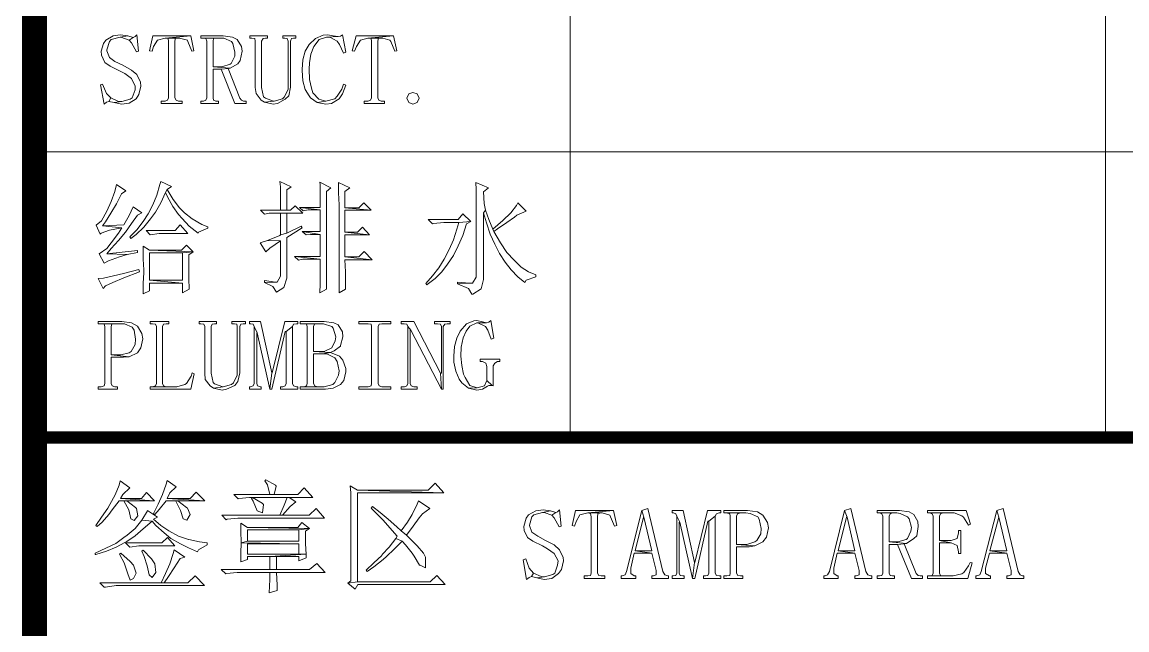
# Model space of a CAD drawing. Header units: millimetres. Extents: x 53009415 to 54059915, y 20499171 to 20796171.
# Drawn here: x 53604740 to 53620213, y 20743235 to 20751741 of the extents above; entities that cross this region are included whole.
import ezdxf

# ---------------------------------------------------------------- set-up
doc = ezdxf.new("R2010")
doc.units = ezdxf.units.MM
doc.header["$LTSCALE"] = 1000
doc.layers.add('PUB_TITLE', color=7, linetype='Continuous', lineweight=20)
doc.layers.add('ROAD', color=2, linetype='Continuous')

# ---------------------------------------------------------------- blocks, each defined once
blk = doc.blocks.new('a1')
at = {"layer": 'PUB_TITLE'}
for points, const_width in [([(50499410, 18607730), (50499410, 18550330)], 70), ([(50499410, 18598681.4), (50505410, 18598681.4)], 35)]:
    blk.add_lwpolyline(points, dxfattribs=dict(at, const_width=const_width))
blk.add_lwpolyline([(50499410, 18550330), (50505410, 18550330), (50505410, 18607730), (50499410, 18607730)], close=True, dxfattribs=at)
for points in [[(50500910, 18601081.4), (50500910, 18598681.4)], [(50502410, 18601081.4), (50502410, 18598681.4)], [(50499410, 18599481.4), (50505410, 18599481.4)], [(50499410, 18598681.4), (50505410, 18598681.4)]]:
    blk.add_lwpolyline(points, dxfattribs=at)
at = {"layer": 'PUB_TITLE', "lineweight": 0}
for points in [[(50499649.3, 18599808.8), (50499630.3, 18599806.1), (50499609.9, 18599793.9), (50499603.1, 18599784.4), (50499596.3, 18599762.7), (50499597.7, 18599751.8), (50499607.2, 18599731.4), (50499622.1, 18599720.6), (50499649.3, 18599707), (50499662.9, 18599700.2), (50499681.9, 18599686.6), (50499691.4, 18599664.9), (50499691.4, 18599654.1), (50499683.2, 18599632.3), (50499677.8, 18599628.3), (50499654.7, 18599621.5), (50499633, 18599618.8), (50499653.4, 18599614.7), (50499675.1, 18599617.4), (50499694.1, 18599629.6), (50499702.2, 18599641.8), (50499707.7, 18599664.9), (50499706.3, 18599675.8), (50499696.8, 18599697.5), (50499681.9, 18599709.7), (50499657.4, 18599723.3), (50499634.4, 18599734.2), (50499619.4, 18599745), (50499612.6, 18599764), (50499612.6, 18599766.7), (50499619.4, 18599789.8), (50499624.8, 18599795.2), (50499649.3, 18599802), (50499671, 18599806.1)], [(50499671, 18599806.1), (50499649.3, 18599802), (50499652, 18599802), (50499675.1, 18599793.9), (50499685.9, 18599800.7)], [(50499696.8, 18599808.8), (50499691.4, 18599803.4), (50499685.9, 18599800.7), (50499675.1, 18599793.9), (50499681.9, 18599785.7), (50499695.4, 18599761.3), (50499700.9, 18599762.7)], [(50499847.5, 18599806.1), (50499741.6, 18599806.1), (50499732.1, 18599764), (50499738.9, 18599762.7), (50499743, 18599776.2), (50499753.8, 18599793.9), (50499775.5, 18599799.3)], [(50499775.5, 18599799.3), (50499783.7, 18599799.3), (50499785, 18599788.5), (50499785, 18599632.3), (50499782.3, 18599625.6), (50499775.5, 18599622.8), (50499764.7, 18599622.8), (50499764.7, 18599616.1), (50499823, 18599616.1), (50499823, 18599622.8), (50499813.5, 18599622.8), (50499806.8, 18599625.6), (50499802.7, 18599632.3), (50499802.7, 18599787.1), (50499804, 18599799.3), (50499816.3, 18599799.3)], [(50499847.5, 18599806.1), (50499775.5, 18599799.3), (50499816.3, 18599799.3), (50499838, 18599793.9), (50499839.3, 18599789.8), (50499850.2, 18599762.7), (50499855.6, 18599764)], [(50499938.4, 18599806.1), (50499876, 18599806.1), (50499876, 18599799.3), (50499882.8, 18599799.3), (50499931.7, 18599799.3), (50499939.8, 18599799.3), (50499961.5, 18599789.8), (50499965.6, 18599784.4), (50499971, 18599760), (50499971, 18599749.1), (50499960.2, 18599728.7), (50499957.4, 18599726), (50499934.4, 18599719.2), (50499909.9, 18599719.2), (50499957.4, 18599715.2), (50499979.2, 18599727.4), (50499986, 18599736.9), (50499991.4, 18599762.7), (50499990, 18599776.2), (50499977.8, 18599795.2), (50499964.2, 18599802)], [(50499882.8, 18599799.3), (50499889.6, 18599798), (50499892.3, 18599791.2), (50499892.3, 18599632.3), (50499889.6, 18599625.6), (50499882.8, 18599622.8), (50499876, 18599622.8), (50499876, 18599616.1), (50499924.9, 18599616.1), (50499924.9, 18599622.8), (50499918.1, 18599622.8), (50499911.3, 18599625.6), (50499909.9, 18599632.3), (50499909.9, 18599712.4), (50499933, 18599712.4), (50499952, 18599713.8), (50499957.4, 18599715.2), (50499909.9, 18599719.2), (50499909.9, 18599791.2), (50499911.3, 18599798), (50499919.4, 18599799.3), (50499931.7, 18599799.3)], [(50500062, 18599806.1), (50500013.1, 18599806.1), (50500013.1, 18599799.3), (50500018.5, 18599799.3), (50500026.7, 18599798), (50500028, 18599791.2), (50500028, 18599660.9), (50500030.8, 18599644.6), (50500044.3, 18599625.6), (50500053.8, 18599620.1), (50500081, 18599622.8), (50500079.6, 18599622.8), (50500056.5, 18599631), (50500051.1, 18599635.1), (50500045.7, 18599660.9), (50500045.7, 18599791.2), (50500049.8, 18599798), (50500056.5, 18599799.3), (50500062, 18599799.3)], [(50500142.1, 18599806.1), (50500105.4, 18599806.1), (50500105.4, 18599799.3), (50500110.8, 18599799.3), (50500117.6, 18599798), (50500120.3, 18599791.2), (50500120.3, 18599662.2), (50500120.3, 18599655.4), (50500109.5, 18599633.7), (50500104.1, 18599629.6), (50500081, 18599622.8), (50500053.8, 18599620.1), (50500078.3, 18599614.7), (50500090.5, 18599616.1), (50500112.2, 18599628.3), (50500121.7, 18599637.8), (50500127.1, 18599662.2), (50500127.1, 18599791.2), (50500129.8, 18599798), (50500135.3, 18599799.3), (50500142.1, 18599799.3)], [(50500231.7, 18599808.8), (50500218.1, 18599807.5), (50500196.4, 18599798), (50500178.7, 18599781.7), (50500167.9, 18599762.7), (50500161.1, 18599738.2), (50500159.7, 18599711.1), (50500159.7, 18599708.4), (50500161.1, 18599679.9), (50500167.9, 18599655.4), (50500178.7, 18599637.8), (50500182.8, 18599632.3), (50500201.8, 18599618.8), (50500226.2, 18599622.8), (50500205.9, 18599628.3), (50500189.6, 18599645.9), (50500185.5, 18599659.5), (50500180.1, 18599683.9), (50500178.7, 18599712.4), (50500180.1, 18599730.1), (50500184.2, 18599754.5), (50500192.3, 18599776.2), (50500207.2, 18599795.2), (50500227.6, 18599802), (50500260.2, 18599803.4), (50500246.6, 18599806.1)], [(50500272.4, 18599808.8), (50500267, 18599804.8), (50500260.2, 18599803.4), (50500227.6, 18599802), (50500237.1, 18599802), (50500257.5, 18599791.2), (50500264.2, 18599781.7), (50500275.1, 18599757.2), (50500281.9, 18599760)], [(50500414.9, 18599806.1), (50500310.4, 18599806.1), (50500299.5, 18599764), (50500306.3, 18599762.7), (50500311.8, 18599776.2), (50500322.6, 18599793.9), (50500343, 18599799.3)], [(50500343, 18599799.3), (50500352.5, 18599799.3), (50500353.8, 18599788.5), (50500353.8, 18599632.3), (50500351.1, 18599625.6), (50500343, 18599622.8), (50500333.5, 18599622.8), (50500333.5, 18599616.1), (50500390.5, 18599616.1), (50500390.5, 18599622.8), (50500381, 18599622.8), (50500374.2, 18599625.6), (50500371.5, 18599632.3), (50500371.5, 18599787.1), (50500372.8, 18599799.3), (50500385.1, 18599799.3)], [(50500414.9, 18599806.1), (50500343, 18599799.3), (50500385.1, 18599799.3), (50500405.4, 18599793.9), (50500408.1, 18599789.8), (50500419, 18599762.7), (50500424.4, 18599764)], [(50499952, 18599713.8), (50499933, 18599712.4), (50499971, 18599616.1), (50500002.2, 18599616.1), (50500002.2, 18599622.8), (50499995.5, 18599622.8), (50499990, 18599625.6), (50499984.6, 18599631)], [(50499600.4, 18599670.4), (50499595, 18599669), (50499604.5, 18599614.7), (50499611.3, 18599620.1), (50499618.1, 18599621.5), (50499623.5, 18599632.3), (50499611.3, 18599644.6)], [(50500275.1, 18599670.4), (50500271, 18599656.8), (50500257.5, 18599636.4), (50500250.7, 18599629.6), (50500226.2, 18599622.8), (50500201.8, 18599618.8), (50500226.2, 18599614.7), (50500241.2, 18599616.1), (50500262.9, 18599629.6), (50500272.4, 18599643.2), (50500281.9, 18599667.6)], [(50500469.2, 18599614.7), (50500458.4, 18599618.8), (50500458.4, 18599618.8), (50500452.9, 18599631), (50500452.9, 18599631), (50500458.4, 18599643.2), (50500458.4, 18599643.2), (50500469.2, 18599647.3), (50500469.2, 18599647.3), (50500481.4, 18599643.2), (50500481.4, 18599643.2), (50500486.9, 18599631), (50500486.9, 18599631), (50500481.4, 18599618.8), (50500481.4, 18599618.8), (50500469.2, 18599614.7), (50500469.2, 18599614.7), (50500469.2, 18599614.7)], [(50499623.5, 18599632.3), (50499618.1, 18599621.5), (50499633, 18599618.8), (50499654.7, 18599621.5), (50499645.2, 18599621.5)], [(50499763.3, 18599397.5), (50499760.6, 18599389.3), (50499752.5, 18599359.5), (50499741.6, 18599332.3), (50499728, 18599307.9), (50499714.4, 18599286.2), (50499696.8, 18599263.1), (50499676.4, 18599242.7), (50499679.2, 18599238.7), (50499694.1, 18599249.5), (50499715.8, 18599269.9), (50499734.8, 18599293), (50499748.4, 18599312), (50499763.3, 18599337.8), (50499776.9, 18599367.6), (50499781, 18599375.8), (50499793.2, 18599383.9)], [(50500097.3, 18599397.5), (50500098.6, 18599382.6), (50500098.6, 18599354.1), (50500098.6, 18599317.4), (50500116.3, 18599317.4), (50500116.3, 18599374.4), (50500128.5, 18599382.6)], [(50499639.8, 18599389.3), (50499634.4, 18599370.3), (50499624.8, 18599341.8), (50499612.6, 18599314.7), (50499597.7, 18599287.5), (50499582.8, 18599275.3), (50499593.6, 18599250.9), (50499596.3, 18599253.6), (50499619.4, 18599261.7), (50499654.7, 18599268.5), (50499600.4, 18599274), (50499608.6, 18599284.8), (50499623.5, 18599309.3), (50499639.8, 18599335), (50499653.4, 18599363.6), (50499665.6, 18599371.7)], [(50499781, 18599375.8), (50499776.9, 18599367.6), (50499782.3, 18599355.4), (50499797.3, 18599328.3), (50499813.5, 18599305.2), (50499823, 18599294.3), (50499843.4, 18599272.6), (50499867.8, 18599253.6), (50499869.2, 18599256.3), (50499895, 18599267.2), (50499895, 18599271.2), (50499878.7, 18599278), (50499851.6, 18599293), (50499829.8, 18599310.6), (50499816.3, 18599324.2), (50499798.6, 18599347.3)], [(50500208.6, 18599396.1), (50500209.9, 18599389.3), (50500209.9, 18599363.6), (50500209.9, 18599325.5), (50500151.6, 18599325.5), (50500209.9, 18599318.8), (50500209.9, 18599257.7), (50500159.7, 18599257.7), (50500209.9, 18599249.5), (50500209.9, 18599188.4), (50500138, 18599188.4), (50500209.9, 18599180.3), (50500209.9, 18599174.9), (50500209.9, 18599140.9), (50500209.9, 18599111.1), (50500208.6, 18599086.6), (50500227.6, 18599096.1), (50500227.6, 18599370.3), (50500239.8, 18599379.8)], [(50500261.5, 18599394.8), (50500261.5, 18599393.4), (50500261.5, 18599366.3), (50500262.9, 18599332.3), (50500262.9, 18599086.6), (50500280.5, 18599096.1), (50500280.5, 18599115.1), (50500280.5, 18599145), (50500279.2, 18599178.9), (50500355.2, 18599178.9), (50500279.2, 18599187.1), (50500279.2, 18599248.2), (50500348.4, 18599248.2), (50500279.2, 18599256.3), (50500279.2, 18599317.4), (50500352.5, 18599317.4), (50500279.2, 18599324.2), (50500279.2, 18599370.3), (50500292.8, 18599379.8)], [(50500645.7, 18599394.8), (50500647.1, 18599375.8), (50500647.1, 18599344.5), (50500647.1, 18599130.1), (50500636.2, 18599113.8), (50500594.1, 18599111.1), (50500625.3, 18599098.8), (50500634.8, 18599082.5), (50500637.6, 18599082.5), (50500660.6, 18599097.5), (50500667.4, 18599123.3), (50500667.4, 18599310.6), (50500672.9, 18599317.4), (50500668.8, 18599336.4), (50500667.4, 18599369), (50500681, 18599379.8)], [(50500332.1, 18599337.8), (50500318.5, 18599324.2), (50500279.2, 18599324.2), (50500352.5, 18599317.4)], [(50500763.8, 18599337.8), (50500759.7, 18599331), (50500743.5, 18599310.6), (50500721.7, 18599288.9), (50500693.2, 18599264.5), (50500695.9, 18599257.7), (50500706.8, 18599265.8), (50500732.6, 18599283.5), (50500754.3, 18599298.4), (50500761.1, 18599303.8), (50500786.9, 18599314.7)], [(50499685.9, 18599326.9), (50499675.1, 18599302.5), (50499660.1, 18599276.7), (50499600.4, 18599274), (50499654.7, 18599268.5), (50499645.2, 18599253.6), (50499624.8, 18599226.4), (50499612.6, 18599210.2), (50499590.9, 18599195.2), (50499604.5, 18599169.4), (50499616.7, 18599176.2), (50499647.9, 18599187.1), (50499669.6, 18599193.9), (50499612.6, 18599195.2), (50499624.8, 18599210.2), (50499645.2, 18599233.2), (50499664.2, 18599256.3), (50499681.9, 18599280.7), (50499698.2, 18599303.8), (50499710.4, 18599310.6)], [(50500139.4, 18599329.6), (50500127.1, 18599317.4), (50500116.3, 18599317.4), (50500098.6, 18599317.4), (50500043, 18599317.4), (50500053.8, 18599306.5), (50500067.4, 18599309.3), (50500098.6, 18599309.3), (50500116.3, 18599309.3), (50500161.1, 18599309.3)], [(50500116.3, 18599309.3), (50500098.6, 18599309.3), (50500098.6, 18599248.2), (50500116.3, 18599253.6)], [(50500151.6, 18599325.5), (50500162.4, 18599316), (50500176, 18599318.8), (50500209.9, 18599318.8)], [(50500609.1, 18599307.9), (50500596.8, 18599291.6), (50500512.7, 18599291.6), (50500524.9, 18599279.4), (50500527.6, 18599280.7), (50500556.1, 18599283.5), (50500598.2, 18599283.5), (50500632.1, 18599286.2)], [(50500672.9, 18599317.4), (50500667.4, 18599310.6), (50500675.6, 18599282.1), (50500686.4, 18599250.9), (50500698.7, 18599222.4), (50500712.2, 18599196.6), (50500728.5, 18599172.1), (50500744.8, 18599150.4), (50500763.8, 18599131.4), (50500782.8, 18599115.1), (50500786.9, 18599121.9), (50500814, 18599131.4), (50500814, 18599136.8), (50500793.7, 18599145), (50500773.3, 18599158.6), (50500753, 18599177.6), (50500732.6, 18599199.3), (50500714.9, 18599226.4), (50500695.9, 18599257.7), (50500693.2, 18599264.5), (50500682.4, 18599291.6)], [(50499817.6, 18599276.7), (50499804, 18599260.4), (50499722.6, 18599260.4), (50499733.5, 18599248.2), (50499759.2, 18599252.2), (50499839.3, 18599252.2)], [(50500632.1, 18599286.2), (50500598.2, 18599283.5), (50500592.8, 18599264.5), (50500583.3, 18599234.6), (50500571, 18599207.4), (50500557.5, 18599180.3), (50500542.5, 18599155.9), (50500524.9, 18599134.1), (50500505.9, 18599112.4), (50500508.6, 18599108.3), (50500510, 18599109.7), (50500531.7, 18599126), (50500550.7, 18599145), (50500567, 18599166.7), (50500583.3, 18599191.1), (50500596.8, 18599218.3), (50500609.1, 18599246.8), (50500619.9, 18599279.4)], [(50500157, 18599272.6), (50500116.3, 18599253.6), (50500098.6, 18599248.2), (50500097.3, 18599246.8), (50500062, 18599233.2), (50500098.6, 18599231.9), (50500098.6, 18599132.8), (50500089.1, 18599116.5), (50500053.8, 18599115.1), (50500076.9, 18599104.3), (50500087.8, 18599088), (50500108.1, 18599101.6), (50500116.3, 18599127.3), (50500116.3, 18599241.4), (50500159.7, 18599268.5)], [(50500159.7, 18599257.7), (50500170.6, 18599248.2), (50500182.8, 18599249.5), (50500209.9, 18599249.5)], [(50500328, 18599269.9), (50500314.5, 18599256.3), (50500279.2, 18599256.3), (50500348.4, 18599248.2)], [(50499714.4, 18599216.9), (50499714.4, 18599210.2), (50499714.4, 18599180.3), (50499715.8, 18599150.4), (50499715.8, 18599143.6), (50499714.4, 18599112.4), (50499714.4, 18599083.9), (50499732.1, 18599092), (50499732.1, 18599113.8), (50499824.4, 18599113.8), (50499732.1, 18599121.9), (50499732.1, 18599197.9), (50499824.4, 18599197.9), (50499854.3, 18599200.7), (50499732.1, 18599206.1)], [(50499835.3, 18599219.7), (50499821.7, 18599206.1), (50499732.1, 18599206.1), (50499854.3, 18599200.7)], [(50500062, 18599233.2), (50500041.6, 18599226.4), (50500057.9, 18599200.7), (50500068.8, 18599211.5), (50500098.6, 18599231.9)], [(50499698.2, 18599204.7), (50499612.6, 18599195.2), (50499669.6, 18599193.9), (50499698.2, 18599199.3)], [(50499854.3, 18599200.7), (50499824.4, 18599197.9), (50499824.4, 18599121.9), (50499732.1, 18599121.9), (50499824.4, 18599113.8), (50499824.4, 18599086.6), (50499843.4, 18599096.1), (50499843.4, 18599096.1), (50499842.1, 18599126), (50499842.1, 18599192.5)], [(50500138, 18599188.4), (50500148.9, 18599177.6), (50500161.1, 18599180.3), (50500209.9, 18599180.3)], [(50500333.5, 18599202), (50500318.5, 18599187.1), (50500279.2, 18599187.1), (50500355.2, 18599178.9)], [(50499702.2, 18599151.8), (50499662.9, 18599140.9), (50499627.6, 18599132.8), (50499603.1, 18599127.3), (50499588.2, 18599126), (50499601.8, 18599098.8), (50499608.6, 18599105.6), (50499628.9, 18599115.1), (50499660.1, 18599128.7), (50499703.6, 18599145)], [(50500053.8, 18599120.6), (50500053.8, 18599115.1), (50500089.1, 18599116.5), (50500085.1, 18599116.5)], [(50500594.1, 18599116.5), (50500594.1, 18599111.1), (50500636.2, 18599113.8), (50500628.1, 18599113.8)], [(50499654.7, 18599006.5), (50499588.2, 18599006.5), (50499588.2, 18598999.7), (50499595, 18598999.7), (50499649.3, 18598999.7), (50499661.5, 18598999.7), (50499683.2, 18598990.2), (50499688.7, 18598982.1), (50499692.7, 18598956.3), (50499691.4, 18598941.4), (50499680.5, 18598922.4), (50499675.1, 18598918.3), (50499652, 18598912.9), (50499624.8, 18598912.9), (50499675.1, 18598907.4), (50499698.2, 18598918.3), (50499707.7, 18598931.9), (50499713.1, 18598957.7), (50499710.4, 18598972.6), (50499698.2, 18598992.9), (50499681.9, 18599002.5)], [(50499595, 18598999.7), (50499604.5, 18598998.4), (50499607.2, 18598991.6), (50499607.2, 18598832.8), (50499604.5, 18598826), (50499596.3, 18598823.3), (50499588.2, 18598823.3), (50499588.2, 18598816.5), (50499642.5, 18598816.5), (50499642.5, 18598823.3), (50499634.4, 18598823.3), (50499627.6, 18598826), (50499624.8, 18598832.8), (50499624.8, 18598906.1), (50499658.8, 18598906.1), (50499675.1, 18598907.4), (50499624.8, 18598912.9), (50499624.8, 18598991.6), (50499626.2, 18598998.4), (50499634.4, 18598999.7), (50499649.3, 18598999.7)], [(50499786.4, 18599006.5), (50499733.5, 18599006.5), (50499733.5, 18598999.7), (50499740.2, 18598999.7), (50499748.4, 18598998.4), (50499751.1, 18598991.6), (50499751.1, 18598832.8), (50499748.4, 18598826), (50499740.2, 18598823.3), (50499778.3, 18598823.3), (50499771.5, 18598826), (50499768.7, 18598832.8), (50499768.7, 18598991.6), (50499771.5, 18598998.4), (50499778.3, 18598999.7), (50499786.4, 18598999.7)], [(50499919.4, 18599006.5), (50499870.6, 18599006.5), (50499870.6, 18598999.7), (50499876, 18598999.7), (50499884.1, 18598998.4), (50499886.9, 18598991.6), (50499886.9, 18598861.3), (50499888.2, 18598843.6), (50499901.8, 18598826), (50499911.3, 18598819.2), (50499938.4, 18598823.3), (50499937.1, 18598823.3), (50499914, 18598831.4), (50499909.9, 18598835.5), (50499904.5, 18598861.3), (50499904.5, 18598991.6), (50499907.2, 18598998.4), (50499914, 18598999.7), (50499919.4, 18598999.7)], [(50500000.9, 18599006.5), (50499962.9, 18599006.5), (50499962.9, 18598999.7), (50499969.7, 18598999.7), (50499976.4, 18598998.4), (50499977.8, 18598991.6), (50499977.8, 18598862.6), (50499977.8, 18598855.8), (50499966.9, 18598834.1), (50499961.5, 18598830), (50499938.4, 18598823.3), (50499911.3, 18598819.2), (50499935.7, 18598813.8), (50499947.9, 18598816.5), (50499971, 18598827.3), (50499979.2, 18598838.2), (50499984.6, 18598862.6), (50499984.6, 18598991.6), (50499987.3, 18598998.4), (50499994.1, 18598999.7), (50500000.9, 18598999.7)], [(50500043, 18599006.5), (50500011.7, 18599006.5), (50500011.7, 18598999.7), (50500015.8, 18598999.7), (50500022.6, 18598998.4), (50500025.3, 18598991.6), (50500033.5, 18598973.9), (50500068.8, 18598816.5), (50500074.2, 18598862.6)], [(50500147.5, 18599006.5), (50500110.8, 18599006.5), (50500075.5, 18598862.6), (50500074.2, 18598862.6), (50500068.8, 18598816.5), (50500074.2, 18598816.5), (50500112.2, 18598978), (50500114.9, 18598978), (50500132.6, 18598991.6), (50500135.3, 18598998.4), (50500143.4, 18598999.7), (50500147.5, 18598999.7)], [(50500220.8, 18599006.5), (50500154.3, 18599006.5), (50500154.3, 18598999.7), (50500162.4, 18598999.7), (50500214, 18598999.7), (50500219.4, 18598999.7), (50500242.5, 18598991.6), (50500246.6, 18598987.5), (50500253.4, 18598963.1), (50500252, 18598952.2), (50500242.5, 18598931.9), (50500220.8, 18598922.4), (50500190.9, 18598922.4), (50500238.5, 18598919.6), (50500249.3, 18598923.7), (50500267, 18598937.3), (50500267, 18598938.6), (50500273.7, 18598963.1), (50500272.4, 18598976.7), (50500260.2, 18598997), (50500248, 18599002.5)], [(50500162.4, 18598999.7), (50500171.9, 18598998.4), (50500173.3, 18598991.6), (50500173.3, 18598832.8), (50500171.9, 18598826), (50500163.8, 18598823.3), (50500201.8, 18598823.3), (50500195, 18598826), (50500190.9, 18598832.8), (50500190.9, 18598915.6), (50500216.7, 18598915.6), (50500238.5, 18598919.6), (50500190.9, 18598922.4), (50500190.9, 18598991.6), (50500193.7, 18598998.4), (50500201.8, 18598999.7), (50500214, 18598999.7)], [(50500408.1, 18599006.5), (50500318.5, 18599006.5), (50500318.5, 18598999.7), (50500344.3, 18598999.7), (50500352.5, 18598998.4), (50500353.8, 18598991.6), (50500353.8, 18598832.8), (50500352.5, 18598826), (50500344.3, 18598823.3), (50500318.5, 18598823.3), (50500318.5, 18598816.5), (50500408.1, 18598816.5), (50500408.1, 18598823.3), (50500382.3, 18598823.3), (50500375.6, 18598826), (50500372.8, 18598832.8), (50500372.8, 18598991.6), (50500375.6, 18598998.4), (50500382.3, 18598999.7), (50500408.1, 18598999.7)], [(50500471.9, 18599006.5), (50500436.7, 18599006.5), (50500436.7, 18598999.7), (50500444.8, 18598999.7), (50500452.9, 18598998.4), (50500455.7, 18598991.6), (50500463.8, 18598982.1), (50500549.3, 18598816.5), (50500546.6, 18598861.3)], [(50500573.8, 18599006.5), (50500530.3, 18599006.5), (50500530.3, 18598999.7), (50500538.5, 18598999.7), (50500546.6, 18598998.4), (50500549.3, 18598991.6), (50500549.3, 18598861.3), (50500546.6, 18598861.3), (50500549.3, 18598816.5), (50500554.8, 18598816.5), (50500554.8, 18598991.6), (50500558.8, 18598998.4), (50500565.6, 18598999.7), (50500573.8, 18598999.7)], [(50500648.4, 18599009.2), (50500640.3, 18599007.9), (50500619.9, 18598999.7), (50500602.3, 18598979.4), (50500592.8, 18598959), (50500586, 18598935.9), (50500584.6, 18598908.8), (50500584.6, 18598892.5), (50500590.1, 18598866.7), (50500599.6, 18598845), (50500606.3, 18598834.1), (50500625.3, 18598819.2), (50500649.8, 18598820.5), (50500629.4, 18598827.3), (50500615.8, 18598849.1), (50500611.8, 18598858.6), (50500606.3, 18598883), (50500603.6, 18598908.8), (50500605, 18598934.6), (50500610.4, 18598960.4), (50500618.6, 18598979.4), (50500629.4, 18598992.9), (50500648.4, 18599002.5), (50500675.6, 18599002.5), (50500664.7, 18599005.2)], [(50500687.8, 18599009.2), (50500682.4, 18599003.8), (50500675.6, 18599002.5), (50500648.4, 18599002.5), (50500651.1, 18599002.5), (50500672.9, 18598991.6), (50500679.6, 18598982.1), (50500689.2, 18598956.3), (50500695.9, 18598959)], [(50500025.3, 18598991.6), (50500025.3, 18598832.8), (50500022.6, 18598826), (50500014.5, 18598823.3), (50500011.7, 18598823.3), (50500011.7, 18598816.5), (50500044.3, 18598816.5), (50500044.3, 18598823.3), (50500041.6, 18598823.3), (50500034.8, 18598826), (50500032.1, 18598832.8), (50500032.1, 18598973.9), (50500033.5, 18598973.9)], [(50500132.6, 18598991.6), (50500114.9, 18598978), (50500114.9, 18598832.8), (50500112.2, 18598826), (50500105.4, 18598823.3), (50500098.6, 18598823.3), (50500098.6, 18598816.5), (50500147.5, 18598816.5), (50500147.5, 18598823.3), (50500143.4, 18598823.3), (50500135.3, 18598826), (50500132.6, 18598832.8)], [(50500455.7, 18598991.6), (50500455.7, 18598832.8), (50500452.9, 18598826), (50500446.2, 18598823.3), (50500436.7, 18598823.3), (50500436.7, 18598816.5), (50500481.4, 18598816.5), (50500481.4, 18598823.3), (50500471.9, 18598823.3), (50500465.2, 18598826), (50500462.4, 18598832.8), (50500462.4, 18598982.1), (50500463.8, 18598982.1)], [(50500238.5, 18598919.6), (50500216.7, 18598915.6), (50500230.3, 18598914.2), (50500250.7, 18598904.7), (50500257.5, 18598893.9), (50500262.9, 18598868.1), (50500261.5, 18598855.8), (50500250.7, 18598835.5), (50500245.2, 18598830), (50500220.8, 18598823.3), (50500201.8, 18598823.3), (50500163.8, 18598823.3), (50500154.3, 18598823.3), (50500154.3, 18598816.5), (50500224.9, 18598816.5), (50500246.6, 18598819.2), (50500267, 18598830), (50500276.5, 18598840.9), (50500281.9, 18598865.3), (50500281.9, 18598874.8), (50500273.7, 18598897.9), (50500264.2, 18598908.8)], [(50500713.6, 18598900.6), (50500657.9, 18598900.6), (50500657.9, 18598893.9), (50500664.7, 18598893.9), (50500674.2, 18598889.8), (50500676.9, 18598880.3), (50500676.9, 18598840.9), (50500691.9, 18598827.3), (50500694.6, 18598826), (50500694.6, 18598881.6), (50500698.7, 18598889.8), (50500706.8, 18598893.9), (50500713.6, 18598893.9)], [(50499851.6, 18598862.6), (50499848.8, 18598853.1), (50499835.3, 18598832.8), (50499831.2, 18598830), (50499808.1, 18598823.3), (50499778.3, 18598823.3), (50499740.2, 18598823.3), (50499733.5, 18598823.3), (50499733.5, 18598816.5), (50499847.5, 18598816.5), (50499857, 18598859.9)], [(50500676.9, 18598840.9), (50500670.1, 18598826), (50500649.8, 18598820.5), (50500625.3, 18598819.2), (50500648.4, 18598813.8), (50500664.7, 18598816.5), (50500678.3, 18598824.6), (50500682.4, 18598827.3), (50500691.9, 18598827.3)], [(50500057.9, 18598562.6), (50500055.2, 18598559.9), (50500062, 18598549), (50500068.8, 18598521.9), (50500081, 18598521.9), (50500086.4, 18598545), (50500085.1, 18598547.7)], [(50499649.3, 18598559.9), (50499646.6, 18598547.7), (50499635.7, 18598520.5), (50499620.8, 18598493.4), (50499615.3, 18598483.9), (50499597.7, 18598458.1), (50499581.4, 18598435), (50499585.5, 18598432.3), (50499599.1, 18598444.5), (50499618.1, 18598466.2), (50499627.6, 18598478.4), (50499646.6, 18598504.2), (50499660.1, 18598504.2), (50499668.3, 18598504.2), (50499745.7, 18598504.2), (50499650.6, 18598511), (50499657.4, 18598521.9), (50499676.4, 18598540.9)], [(50499781, 18598561.3), (50499778.3, 18598550.4), (50499768.7, 18598521.9), (50499756.5, 18598494.7), (50499743, 18598468.9), (50499747, 18598466.2), (50499759.2, 18598479.8), (50499778.3, 18598504.2), (50499804, 18598504.2), (50499810.8, 18598504.2), (50499886.9, 18598504.2), (50499781, 18598511), (50499789.1, 18598526), (50499806.8, 18598543.6)], [(50500165.1, 18598540.9), (50500147.5, 18598521.9), (50500081, 18598521.9), (50500068.8, 18598521.9), (50499968.3, 18598521.9), (50499980.5, 18598509.7), (50499981.9, 18598511), (50500011.7, 18598513.7), (50500019.9, 18598513.7), (50500123.1, 18598513.7), (50500189.6, 18598513.7)], [(50500294.1, 18598546.3), (50500295.5, 18598526), (50500295.5, 18598501.5), (50500295.5, 18598280.2), (50500287.3, 18598273.5), (50500314.5, 18598277.5), (50500314.5, 18598526), (50500556.1, 18598526), (50500314.5, 18598534.1)], [(50500531.7, 18598553.1), (50500512.7, 18598534.1), (50500314.5, 18598534.1), (50500556.1, 18598526)], [(50499723.9, 18598527.3), (50499709, 18598511), (50499650.6, 18598511), (50499745.7, 18598504.2)], [(50499668.3, 18598504.2), (50499660.1, 18598504.2), (50499673.7, 18598478.4), (50499679.2, 18598454), (50499688.7, 18598448.6), (50499699.5, 18598462.2), (50499695.4, 18598482.5), (50499692.7, 18598485.2)], [(50499862.4, 18598528.7), (50499846.1, 18598511), (50499781, 18598511), (50499886.9, 18598504.2)], [(50499810.8, 18598504.2), (50499804, 18598504.2), (50499805.4, 18598502.9), (50499819, 18598477.1), (50499825.8, 18598454), (50499836.6, 18598449.9), (50499846.1, 18598466.2), (50499838, 18598483.9), (50499835.3, 18598485.2)], [(50500019.9, 18598513.7), (50500017.2, 18598511), (50500022.6, 18598502.9), (50500033.5, 18598475.7), (50500048.4, 18598470.3), (50500051.1, 18598493.4), (50500047, 18598497.5)], [(50500123.1, 18598513.7), (50500019.9, 18598513.7), (50500117.6, 18598513.7), (50500109.5, 18598492), (50500097.3, 18598463.5), (50500104.1, 18598463.5), (50500125.8, 18598487.9), (50500142.1, 18598501.5)], [(50500485.5, 18598504.2), (50500481.4, 18598494.7), (50500467.9, 18598466.2), (50500454.3, 18598444.5), (50500436.7, 18598420.1), (50500451.6, 18598407.9), (50500470.6, 18598433.6), (50500486.9, 18598456.7), (50500496.4, 18598467.6), (50500516.7, 18598482.5)], [(50499726.7, 18598477.1), (50499726.7, 18598475.7), (50499710.4, 18598449.9), (50499738.9, 18598447.2), (50499749.7, 18598435), (50499772.8, 18598414.6), (50499791.8, 18598398.4), (50499819, 18598383.4), (50499840.7, 18598372.6), (50499866.5, 18598361.7), (50499869.2, 18598367.1), (50499893.6, 18598380.7), (50499893.6, 18598386.1), (50499871.9, 18598388.9), (50499842.1, 18598395.6), (50499840.7, 18598395.6), (50499813.5, 18598405.1), (50499786.4, 18598420.1), (50499763.3, 18598435), (50499743, 18598452.7), (50499753.8, 18598458.1)], [(50500199.1, 18598482.5), (50500178.7, 18598463.5), (50500104.1, 18598463.5), (50500097.3, 18598463.5), (50499934.4, 18598463.5), (50499946.6, 18598451.3), (50499949.3, 18598452.7), (50499979.2, 18598455.4), (50500222.2, 18598455.4)], [(50500356.6, 18598487.9), (50500352.5, 18598483.9), (50500364.7, 18598471.7), (50500386.4, 18598449.9), (50500405.4, 18598428.2), (50500425.8, 18598405.1), (50500421.7, 18598398.4), (50500439.4, 18598391.6), (50500448.9, 18598380.7), (50500467.9, 18598357.6), (50500473.3, 18598349.5), (50500488.2, 18598323.7), (50500489.6, 18598323.7), (50500504.5, 18598316.9), (50500504.5, 18598316.9), (50500504.5, 18598346.8), (50500499.1, 18598357.6), (50500481.4, 18598378), (50500451.6, 18598407.9), (50500451.6, 18598407.9), (50500436.7, 18598420.1), (50500424.4, 18598430.9), (50500400, 18598452.7), (50500378.3, 18598471.7)], [(50500834.4, 18598478.4), (50500814, 18598475.7), (50500793.7, 18598464.9), (50500786.9, 18598455.4), (50500780.1, 18598432.3), (50500781.5, 18598421.4), (50500791, 18598401.1), (50500805.9, 18598391.6), (50500833, 18598378), (50500846.6, 18598369.8), (50500865.6, 18598356.3), (50500876.5, 18598335.9), (50500875.1, 18598323.7), (50500867, 18598302), (50500861.6, 18598297.9), (50500838.5, 18598291.1), (50500816.8, 18598288.4), (50500837.1, 18598284.3), (50500858.8, 18598287), (50500877.8, 18598300.6), (50500886, 18598311.5), (50500891.4, 18598335.9), (50500890.1, 18598345.4), (50500880.6, 18598367.1), (50500865.6, 18598380.7), (50500841.2, 18598392.9), (50500819.5, 18598405.1), (50500803.2, 18598416), (50500796.4, 18598435), (50500796.4, 18598436.4), (50500803.2, 18598459.4), (50500808.6, 18598464.9), (50500833, 18598471.7), (50500854.8, 18598475.7)], [(50500854.8, 18598475.7), (50500833, 18598471.7), (50500837.1, 18598471.7), (50500858.8, 18598463.5), (50500869.7, 18598471.7)], [(50500880.6, 18598478.4), (50500875.1, 18598473), (50500869.7, 18598471.7), (50500858.8, 18598463.5), (50500865.6, 18598456.7), (50500879.2, 18598430.9), (50500884.6, 18598433.6)], [(50501031.2, 18598477.1), (50500925.4, 18598477.1), (50500915.9, 18598435), (50500922.6, 18598433.6), (50500926.7, 18598445.9), (50500937.6, 18598464.9), (50500959.3, 18598470.3)], [(50500959.3, 18598470.3), (50500967.4, 18598468.9), (50500968.8, 18598459.4), (50500968.8, 18598302), (50500967.4, 18598295.2), (50500959.3, 18598293.8), (50500949.8, 18598293.8), (50500949.8, 18598287), (50501006.8, 18598287), (50501006.8, 18598293.8), (50500997.3, 18598293.8), (50500990.5, 18598295.2), (50500986.4, 18598302), (50500986.4, 18598458.1), (50500987.8, 18598468.9), (50501000, 18598470.3)], [(50501031.2, 18598477.1), (50500959.3, 18598470.3), (50501000, 18598470.3), (50501021.7, 18598463.5), (50501023.1, 18598459.4), (50501034, 18598433.6), (50501040.7, 18598435)], [(50501111.3, 18598477.1), (50501067.9, 18598306), (50501063.8, 18598296.5), (50501055.7, 18598293.8), (50501053, 18598293.8), (50501053, 18598287), (50501093.7, 18598287), (50501093.7, 18598293.8), (50501089.6, 18598293.8), (50501080.1, 18598300.6), (50501080.1, 18598315.5), (50501089.6, 18598357.6), (50501138.5, 18598357.6), (50501092.3, 18598364.4), (50501115.4, 18598458.1), (50501116.8, 18598458.1)], [(50501127.6, 18598482.5), (50501111.3, 18598477.1), (50501116.8, 18598458.1), (50501138.5, 18598364.4), (50501092.3, 18598364.4), (50501138.5, 18598357.6), (50501150.7, 18598308.8), (50501150.7, 18598296.5), (50501143.9, 18598293.8), (50501138.5, 18598293.8), (50501138.5, 18598287), (50501186, 18598287), (50501186, 18598293.8), (50501183.3, 18598293.8), (50501175.1, 18598296.5), (50501169.7, 18598306)], [(50501226.7, 18598477.1), (50501195.5, 18598477.1), (50501195.5, 18598470.3), (50501199.6, 18598470.3), (50501206.4, 18598467.6), (50501209.1, 18598460.8), (50501217.2, 18598444.5), (50501252.5, 18598287), (50501258, 18598331.8)], [(50501332.6, 18598477.1), (50501294.6, 18598477.1), (50501259.3, 18598331.8), (50501258, 18598331.8), (50501252.5, 18598287), (50501259.3, 18598287), (50501296, 18598447.2), (50501298.7, 18598447.2), (50501316.3, 18598460.8), (50501320.4, 18598467.6), (50501327.2, 18598470.3), (50501332.6, 18598470.3)], [(50501407.3, 18598477.1), (50501340.8, 18598477.1), (50501340.8, 18598470.3), (50501347.6, 18598470.3), (50501401.9, 18598470.3), (50501414.1, 18598468.9), (50501435.8, 18598459.4), (50501439.9, 18598452.7), (50501445.3, 18598426.9), (50501443.9, 18598411.9), (50501433.1, 18598392.9), (50501427.6, 18598388.9), (50501404.6, 18598382.1), (50501376.1, 18598382.1), (50501427.6, 18598378), (50501449.4, 18598388.9), (50501460.2, 18598402.4), (50501465.7, 18598428.2), (50501462.9, 18598443.2), (50501449.4, 18598463.5), (50501434.4, 18598473)], [(50501347.6, 18598470.3), (50501357.1, 18598467.6), (50501358.4, 18598460.8), (50501358.4, 18598302), (50501357.1, 18598295.2), (50501348.9, 18598293.8), (50501340.8, 18598293.8), (50501340.8, 18598287), (50501393.7, 18598287), (50501393.7, 18598293.8), (50501386.9, 18598293.8), (50501380.1, 18598295.2), (50501376.1, 18598302), (50501376.1, 18598375.3), (50501411.4, 18598375.3), (50501427.6, 18598378), (50501376.1, 18598382.1), (50501376.1, 18598460.8), (50501378.8, 18598467.6), (50501386.9, 18598470.3), (50501401.9, 18598470.3)], [(50501678.8, 18598477.1), (50501636.7, 18598306), (50501631.3, 18598296.5), (50501624.5, 18598293.8), (50501620.4, 18598293.8), (50501620.4, 18598287), (50501661.1, 18598287), (50501661.1, 18598293.8), (50501658.4, 18598293.8), (50501648.9, 18598300.6), (50501648.9, 18598315.5), (50501658.4, 18598357.6), (50501707.3, 18598357.6), (50501661.1, 18598364.4), (50501684.2, 18598458.1), (50501685.6, 18598458.1)], [(50501696.4, 18598482.5), (50501678.8, 18598477.1), (50501685.6, 18598458.1), (50501707.3, 18598364.4), (50501661.1, 18598364.4), (50501707.3, 18598357.6), (50501719.5, 18598308.8), (50501719.5, 18598296.5), (50501711.4, 18598293.8), (50501707.3, 18598293.8), (50501707.3, 18598287), (50501754.8, 18598287), (50501754.8, 18598293.8), (50501752.1, 18598293.8), (50501743.9, 18598296.5), (50501738.5, 18598306)], [(50501832.2, 18598477.1), (50501769.7, 18598477.1), (50501769.7, 18598470.3), (50501776.5, 18598470.3), (50501825.4, 18598470.3), (50501834.9, 18598468.9), (50501855.3, 18598459.4), (50501859.3, 18598454), (50501866.1, 18598429.6), (50501864.8, 18598418.7), (50501855.3, 18598398.4), (50501851.2, 18598395.6), (50501828.1, 18598388.9), (50501803.7, 18598388.9), (50501852.6, 18598384.8), (50501872.9, 18598398.4), (50501881.1, 18598406.5), (50501885.1, 18598432.3), (50501883.8, 18598445.9), (50501872.9, 18598466.2), (50501859.3, 18598473)], [(50501776.5, 18598470.3), (50501783.3, 18598467.6), (50501786, 18598460.8), (50501786, 18598302), (50501783.3, 18598295.2), (50501776.5, 18598293.8), (50501769.7, 18598293.8), (50501769.7, 18598287), (50501818.6, 18598287), (50501818.6, 18598293.8), (50501813.2, 18598293.8), (50501806.4, 18598295.2), (50501803.7, 18598302), (50501803.7, 18598382.1), (50501826.8, 18598382.1), (50501845.8, 18598383.4), (50501852.6, 18598384.8), (50501803.7, 18598388.9), (50501803.7, 18598460.8), (50501806.4, 18598467.6), (50501813.2, 18598470.3), (50501825.4, 18598470.3)], [(50502019.5, 18598477.1), (50501910.9, 18598477.1), (50501910.9, 18598470.3), (50501916.4, 18598470.3), (50501985.6, 18598470.3), (50502007.3, 18598462.2), (50502011.4, 18598458.1), (50502026.3, 18598436.4), (50502031.7, 18598439.1)], [(50501916.4, 18598470.3), (50501924.5, 18598467.6), (50501927.2, 18598460.8), (50501927.2, 18598302), (50501924.5, 18598295.2), (50501917.7, 18598293.8), (50501954.4, 18598293.8), (50501947.6, 18598295.2), (50501944.9, 18598302), (50501944.9, 18598386.1), (50501977.4, 18598386.1), (50501944.9, 18598392.9), (50501944.9, 18598460.8), (50501947.6, 18598467.6), (50501954.4, 18598470.3), (50501985.6, 18598470.3)], [(50502105.1, 18598477.1), (50502061.6, 18598306), (50502057.5, 18598296.5), (50502049.4, 18598293.8), (50502046.7, 18598293.8), (50502046.7, 18598287), (50502087.4, 18598287), (50502087.4, 18598293.8), (50502084.7, 18598293.8), (50502073.8, 18598300.6), (50502073.8, 18598315.5), (50502084.7, 18598357.6), (50502133.6, 18598357.6), (50502086, 18598364.4), (50502110.5, 18598458.1), (50502110.5, 18598458.1)], [(50502122.7, 18598482.5), (50502105.1, 18598477.1), (50502110.5, 18598458.1), (50502133.6, 18598364.4), (50502086, 18598364.4), (50502133.6, 18598357.6), (50502145.8, 18598308.8), (50502145.8, 18598296.5), (50502137.6, 18598293.8), (50502133.6, 18598293.8), (50502133.6, 18598287), (50502181.1, 18598287), (50502181.1, 18598293.8), (50502177, 18598293.8), (50502170.2, 18598296.5), (50502164.8, 18598306)], [(50499710.4, 18598449.9), (50499691.4, 18598426.9), (50499669.6, 18598407.9), (50499660.1, 18598401.1), (50499637.1, 18598384.8), (50499609.9, 18598371.2), (50499580.1, 18598357.6), (50499580.1, 18598353.6), (50499581.4, 18598353.6), (50499611.3, 18598363.1), (50499638.4, 18598373.9), (50499662.9, 18598387.5), (50499668.3, 18598390.2), (50499691.4, 18598406.5), (50499714.4, 18598425.5), (50499738.9, 18598447.2)], [(50499987.3, 18598441.8), (50499987.3, 18598420.1), (50499988.7, 18598386.1), (50500006.3, 18598391.6), (50500006.3, 18598422.8), (50500150.2, 18598422.8), (50500180.1, 18598426.9), (50500006.3, 18598429.6)], [(50500158.4, 18598443.2), (50500147.5, 18598429.6), (50500006.3, 18598429.6), (50500180.1, 18598426.9)], [(50501209.1, 18598460.8), (50501209.1, 18598302), (50501206.4, 18598295.2), (50501198.2, 18598293.8), (50501195.5, 18598293.8), (50501195.5, 18598287), (50501229.4, 18598287), (50501229.4, 18598293.8), (50501225.4, 18598293.8), (50501218.6, 18598295.2), (50501215.9, 18598302), (50501215.9, 18598444.5), (50501217.2, 18598444.5)], [(50501316.3, 18598460.8), (50501298.7, 18598447.2), (50501298.7, 18598302), (50501296, 18598295.2), (50501289.2, 18598293.8), (50501283.7, 18598293.8), (50501283.7, 18598287), (50501332.6, 18598287), (50501332.6, 18598293.8), (50501327.2, 18598293.8), (50501320.4, 18598295.2), (50501316.3, 18598302)], [(50500180.1, 18598426.9), (50500150.2, 18598422.8), (50500150.2, 18598391.6), (50500006.3, 18598391.6), (50499988.7, 18598386.1), (50500150.2, 18598383.4), (50500150.2, 18598354.9), (50500006.3, 18598354.9), (50500170.6, 18598354.9), (50500169.2, 18598383.4), (50500169.2, 18598418.7)], [(50502004.6, 18598421.4), (50501997.8, 18598421.4), (50501997.8, 18598414.6), (50501993.7, 18598398.4), (50501977.4, 18598392.9), (50501944.9, 18598392.9), (50501977.4, 18598386.1), (50501993.7, 18598379.3), (50501997.8, 18598361.7), (50501997.8, 18598356.3), (50502004.6, 18598356.3)], [(50499782.3, 18598401.1), (50499766, 18598386.1), (50499664.2, 18598386.1), (50499676.4, 18598373.9), (50499702.2, 18598378), (50499802.7, 18598378)], [(50499988.7, 18598386.1), (50499987.3, 18598357.6), (50499987.3, 18598333.2), (50500006.3, 18598340), (50500006.3, 18598348.1), (50500068.8, 18598348.1), (50500170.6, 18598354.9), (50500006.3, 18598354.9), (50500006.3, 18598383.4), (50500150.2, 18598383.4)], [(50500421.7, 18598398.4), (50500402.7, 18598373.9), (50500383.7, 18598353.6), (50500382.3, 18598350.8), (50500360.6, 18598330.5), (50500338.9, 18598310.1), (50500341.6, 18598306), (50500360.6, 18598319.6), (50500386.4, 18598340), (50500395.9, 18598348.1), (50500417.6, 18598368.5), (50500439.4, 18598391.6)], [(50501845.8, 18598383.4), (50501826.8, 18598382.1), (50501866.1, 18598287), (50501897.3, 18598287), (50501897.3, 18598293.8), (50501890.6, 18598293.8), (50501885.1, 18598295.2), (50501879.7, 18598300.6)], [(50499652, 18598357.6), (50499647.9, 18598354.9), (50499661.5, 18598329.1), (50499661.5, 18598327.8), (50499671, 18598299.3), (50499677.8, 18598281.6), (50499687.3, 18598287), (50499694.1, 18598302), (50499687.3, 18598323.7), (50499677.8, 18598334.5)], [(50499714.4, 18598365.8), (50499710.4, 18598363.1), (50499717.2, 18598348.1), (50499725.3, 18598322.3), (50499730.7, 18598296.5), (50499738.9, 18598289.8), (50499749.7, 18598303.3), (50499747, 18598327.8), (50499737.5, 18598341.3)], [(50499801.3, 18598367.1), (50499798.6, 18598356.3), (50499789.1, 18598327.8), (50499776.9, 18598300.6), (50499764.7, 18598274.8), (50499772.8, 18598274.8), (50499785, 18598292.5), (50499801.3, 18598316.9), (50499817.6, 18598342.7), (50499831.2, 18598346.8)], [(50500170.6, 18598354.9), (50500068.8, 18598348.1), (50500150.2, 18598348.1), (50500150.2, 18598335.9), (50500170.6, 18598344.1)], [(50500068.8, 18598348.1), (50500068.8, 18598311.5), (50500087.8, 18598311.5), (50500087.8, 18598348.1), (50500150.2, 18598348.1)], [(50500200.4, 18598329.1), (50500180.1, 18598311.5), (50500087.8, 18598311.5), (50500068.8, 18598311.5), (50499933, 18598311.5), (50499945.2, 18598299.3), (50499947.9, 18598300.6), (50499977.8, 18598303.3), (50500068.8, 18598303.3), (50500087.8, 18598303.3), (50500223.5, 18598303.3)], [(50500785.5, 18598341.3), (50500778.7, 18598338.6), (50500788.2, 18598284.3), (50500795, 18598289.8), (50500801.8, 18598292.5), (50500807.3, 18598302), (50500795, 18598315.5)], [(50502030.4, 18598331.8), (50502026.3, 18598322.3), (50502012.7, 18598303.3), (50502007.3, 18598299.3), (50501982.9, 18598293.8), (50501954.4, 18598293.8), (50501917.7, 18598293.8), (50501910.9, 18598293.8), (50501910.9, 18598287), (50502023.6, 18598287), (50502035.8, 18598330.5)], [(50499859.7, 18598293.8), (50499839.3, 18598274.8), (50499772.8, 18598274.8), (50499764.7, 18598274.8), (50499592.3, 18598274.8), (50499604.5, 18598262.6), (50499608.6, 18598262.6), (50499638.4, 18598266.7), (50499885.5, 18598266.7)], [(50500087.8, 18598303.3), (50500068.8, 18598303.3), (50500068.8, 18598284.3), (50500067.4, 18598246.3), (50500089.1, 18598253.1), (50500089.1, 18598268)], [(50500537.1, 18598295.2), (50500518.1, 18598277.5), (50500314.5, 18598277.5), (50500287.3, 18598273.5), (50500307.7, 18598257.2), (50500315.8, 18598269.4), (50500560.2, 18598269.4)], [(50500807.3, 18598302), (50500801.8, 18598292.5), (50500816.8, 18598288.4), (50500838.5, 18598291.1), (50500829, 18598292.5)]]:
    blk.add_lwpolyline(points, close=True, dxfattribs=at)

msp = doc.modelspace()

# ---------------------------------------------------------------- block references
at = {"layer": 'ROAD', "xscale": 5, "yscale": 5, "zscale": 5}
msp.add_blockref('a1', (-198892134.618, -72247479.218), dxfattribs=at)

doc.saveas('drawing.dxf')
